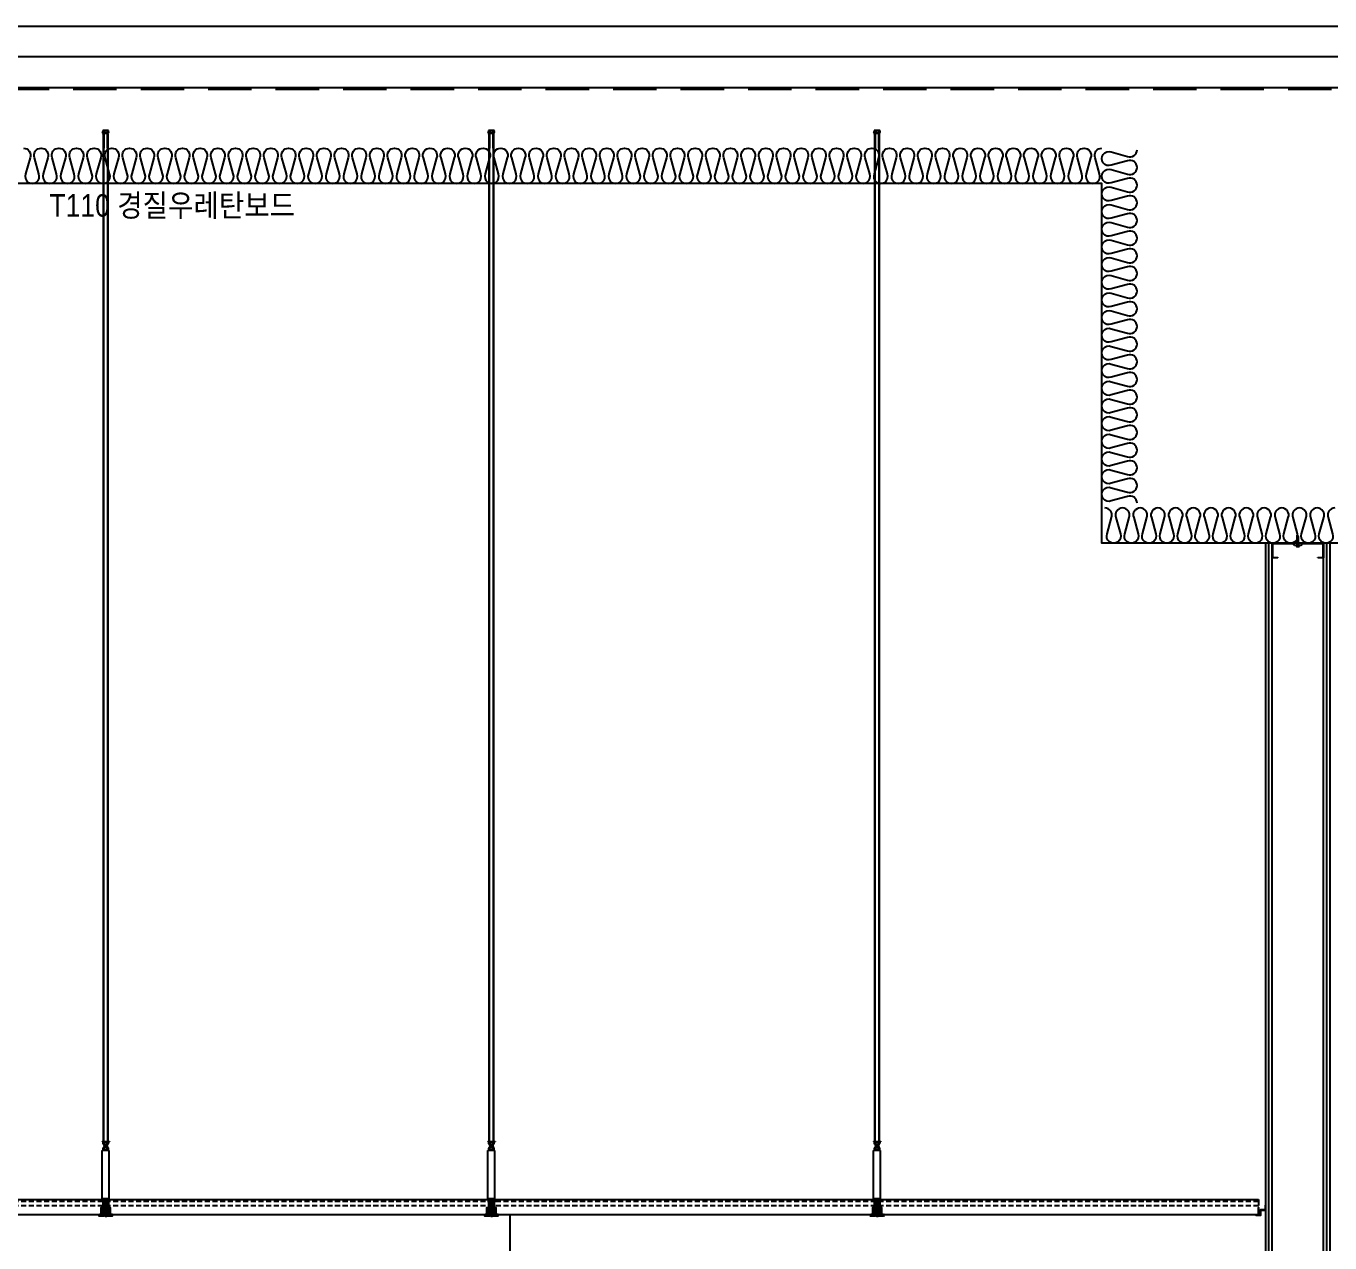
# Model space of a CAD drawing. Header units: millimetres. Extents: x 19868 to 801382, y -4805 to 85279.
# Drawn here: x 555182 to 559238, y 71291 to 75079 of the extents above; entities that cross this region are included whole.
import ezdxf
from ezdxf.enums import TextEntityAlignment as Align

# ---------------------------------------------------------------- set-up
doc = ezdxf.new("R2010")
doc.units = ezdxf.units.MM
doc.header["$LTSCALE"] = 250
for name, pattern in [('A2', [8, 2, -2, 2, -2]), ('CENTER', [50.8, 31.75, -6.35, 6.35, -6.35]), ('CENTER2', [28.575, 19.05, -3.175, 3.175, -3.175]), ('H1', [1.5, 1, -0.5]), ('HID', [2.8, 1.8, -1]), ('HIDDEN', [9.525, 6.35, -3.175])]:
    doc.linetypes.add(name, pattern=pattern)
for name, color, linetype in [('8입면선', 8, 'Continuous'), ('A-ETC-SERVER', 5, 'H1'), ('A-FIN', 6, 'Continuous'), ('A-FIN-8', 8, 'Continuous'), ('A-HAT-WIREMESH', 9, 'g_mesh'), ('A-WALL-D', 7, 'Continuous'), ('A-WP', 1, 'HID'), ('C-1', 252, 'Continuous'), ('C-HANGER', 8, 'Continuous'), ('C-HANGER-C', 8, 'Continuous'), ('C-sec', 252, 'Continuous'), ('C-STL4', 252, 'Continuous'), ('C-STL6', 8, 'Continuous'), ('C-T-BAR MAIN-', 252, 'Continuous'), ('C-삼성엔지니어링_CEILING', 252, 'Continuous'), ('C-압출', 252, 'Continuous'), ('GAGAM-DT', 7, 'Continuous'), ('ISL', 251, 'Continuous'), ('MO-S', 3, 'Continuous'), ('입면', 7, 'Continuous')]:
    doc.layers.add(name, color=color, linetype=linetype)
doc.layers.add('C-중심선', color=252, linetype='CENTER2', lineweight=20)
doc.layers.add('NOPLOT-단열', color=225, linetype='Continuous', plot=False)
doc.styles.add('Gdim', font='')
doc.styles.get('Gdim').set_extended_font_data('Dotum')
doc.linetypes.add('g_mesh', pattern='A,10,-0.8,["X",Gdim,S=0.6,R=0,X=-0.15,Y=-0.3],-0.8', length=11.6)

# ---------------------------------------------------------------- blocks, each defined once
blk = doc.blocks.new('usgh')
at = {"layer": 'C-STL4'}
blk.add_lwpolyline([(1763311, 329517), (1763311, 329599), (1763381, 329599), (1763381, 329517)], close=True, dxfattribs=at)
at = {"layer": 'C-압출', "color": 252, "linetype": 'Continuous', "lineweight": 40, "extrusion": (0, 0, -1)}
for p, q in [((1763325, 329599), (1763322, 329596)), ((1763322, 329596), (1763325, 329592)), ((1763325, 329592), (1763322, 329588)), ((1763322, 329588), (1763325, 329584)), ((1763364, 329596), (1763368, 329599)), ((1763368, 329592), (1763364, 329596)), ((1763364, 329588), (1763368, 329592)), ((1763368, 329584), (1763364, 329588)), ((1763325, 329522), (1763320, 329517)), ((1763325, 329584), (1763322, 329580)), ((1763322, 329580), (1763325, 329576)), ((1763325, 329576), (1763322, 329572)), ((1763322, 329572), (1763325, 329568)), ((1763325, 329568), (1763322, 329565)), ((1763322, 329565), (1763325, 329561)), ((1763325, 329561), (1763322, 329557)), ((1763322, 329557), (1763325, 329553)), ((1763325, 329553), (1763322, 329549)), ((1763322, 329549), (1763325, 329545)), ((1763325, 329545), (1763322, 329541)), ((1763322, 329541), (1763325, 329538)), ((1763325, 329538), (1763322, 329534)), ((1763322, 329534), (1763325, 329530)), ((1763325, 329530), (1763322, 329526)), ((1763322, 329526), (1763325, 329522)), ((1763363, 329517), (1763368, 329522)), ((1763364, 329580), (1763368, 329584)), ((1763368, 329576), (1763364, 329580)), ((1763364, 329572), (1763368, 329576)), ((1763368, 329568), (1763364, 329572)), ((1763364, 329565), (1763368, 329568)), ((1763368, 329561), (1763364, 329565)), ((1763364, 329557), (1763368, 329561)), ((1763368, 329553), (1763364, 329557)), ((1763364, 329549), (1763368, 329553)), ((1763368, 329545), (1763364, 329549)), ((1763364, 329541), (1763368, 329545)), ((1763368, 329538), (1763364, 329541)), ((1763364, 329534), (1763368, 329538)), ((1763368, 329530), (1763364, 329534)), ((1763364, 329526), (1763368, 329530)), ((1763368, 329522), (1763364, 329526))]:
    blk.add_line(p, q, dxfattribs=at)
at = {"layer": 'C-중심선'}
blk.add_line((1763346, 329623), (1763346, 329480), dxfattribs=at)
blk = doc.blocks.new('r6okghj')
at = {"layer": 'C-삼성엔지니어링_CEILING'}
for p, q in [((1770244, 316436), (1770234, 316431)), ((1770244, 316390), (1770234, 316396)), ((1770344, 316436), (1770244, 316436)), ((1770253, 316436), (1770264, 316431)), ((1770253, 316390), (1770264, 316396)), ((1770274, 316436), (1770264, 316431)), ((1770264, 316396), (1770264, 316431)), ((1770274, 316390), (1770264, 316396)), ((1770314, 316436), (1770324, 316431)), ((1770314, 316390), (1770324, 316396)), ((1770334, 316436), (1770324, 316431)), ((1770324, 316396), (1770324, 316431)), ((1770334, 316390), (1770324, 316396)), ((1770344, 316436), (1770354, 316431)), ((1770344, 316390), (1770354, 316396))]:
    blk.add_line(p, q, dxfattribs=at)
for points in [[(1770234, 316431), (1770234, 316396)], [(1770244, 316390), (1770344, 316390)], [(1770354, 316396), (1770354, 316431)]]:
    blk.add_lwpolyline(points, dxfattribs=at)
blk = doc.blocks.new('격자틀-1')
at = {"layer": 'C-HANGER'}
for p, q in [((-16.4, 230.4), (6.3, 230.4)), ((-16.4, 230.4), (-16.4, 228.9)), ((-16.4, 228.9), (6.3, 228.9)), ((6.3, 230.4), (6.3, 228.9))]:
    blk.add_line(p, q, dxfattribs=at)
at = {"layer": 'C-HANGER-C'}
for p, q in [((-16.1, 52.1), (-16.1, 202)), ((6, 202), (-16.1, 202)), ((6, 52.1), (6, 202)), ((6, 52.1), (-16.1, 52.1))]:
    blk.add_line(p, q, dxfattribs=at)
at = {"layer": 'C-STL6', "linetype": 'CENTER2', "ltscale": 20}
blk.add_line((-5, 52.7), (-5, -5), dxfattribs=at)
at = {"layer": 'C-T-BAR MAIN-'}
blk.add_lwpolyline([(-14.3, 41.1), (-14.3, 52.1), (4.2, 52.1), (4.2, 41.1), (2.2, 41.1), (2.2, 50.1), (-12.3, 50.1), (-12.3, 41.1), (-14.3, 41.1)], dxfattribs=at)
at = {"layer": 'C-삼성엔지니어링_CEILING'}
for p, q in [((-14, 202), (-14, 203.8)), ((-12.4, 210.8), (-13.9, 209.9)), ((-12.4, 203.8), (-13.9, 204.7)), ((2.3, 210.8), (-12.4, 210.8)), ((2.3, 203.8), (-12.4, 203.8)), ((-11.1, 210.8), (-9.5, 209.9)), ((-11.1, 203.8), (-9.5, 204.7)), ((-10.7, 220.3), (-2.2, 222)), ((-10.7, 220.3), (-9.9, 221.6)), ((-10.7, 218.1), (1, 220.5)), ((-10.7, 220.3), (-9.9, 219.4)), ((-10.7, 218.1), (-9.9, 219.4)), ((-10.7, 215.9), (1, 218.3)), ((-10.7, 218.1), (-9.9, 217.2)), ((-10.7, 215.9), (-9.9, 217.2)), ((-10.7, 213.7), (1, 216.1)), ((-10.7, 215.9), (-9.9, 215)), ((-10.7, 213.7), (-9.9, 215)), ((-10.7, 213.7), (-9.9, 212.8)), ((-10.4, 213.4), (-10.4, 210.8)), ((-10.3, 222), (-9.9, 221.6)), ((-9.9, 221.6), (-7.6, 222)), ((-9.9, 221.6), (-7.6, 222)), ((-9.9, 219.4), (-0.2, 221.3)), ((-9.9, 219.4), (-0.2, 221.3)), ((-9.9, 217.2), (-0.2, 219.1)), ((-9.9, 217.2), (-0.2, 219.1)), ((-9.9, 215), (-0.2, 216.9)), ((-9.9, 215), (-0.2, 216.9)), ((-9.9, 212.8), (-0.2, 214.7)), ((-9.9, 212.8), (-0.2, 214.7)), ((-8, 210.8), (-9.5, 209.9)), ((-9.5, 204.7), (-9.5, 209.9)), ((-8, 203.8), (-9.5, 204.7)), ((-2.1, 210.8), (-0.6, 209.9)), ((-2.1, 203.8), (-0.6, 204.7)), ((1, 210.8), (-0.6, 209.9)), ((-0.6, 204.7), (-0.6, 209.9)), ((1, 203.8), (-0.6, 204.7)), ((-0.2, 221.3), (0.4, 222)), ((-0.2, 221.3), (1, 220.5)), ((-0.2, 219.1), (1, 220.5)), ((-0.2, 219.1), (1, 218.3)), ((-0.2, 216.9), (1, 218.3)), ((-0.2, 216.9), (1, 216.1)), ((-0.2, 214.7), (1, 216.1)), ((0.3, 215.3), (0.3, 210.8)), ((0.3, 215.3), (0.3, 210.8)), ((2.3, 210.8), (3.8, 209.9)), ((2.3, 203.8), (3.8, 204.7)), ((3.9, 202), (3.9, 203.8))]:
    blk.add_line(p, q, dxfattribs=at)
for points in [[(3.9, 203.8), (-14, 203.8)], [(-13.9, 209.9), (-13.9, 204.7)], [(-12.4, 203.8), (2.3, 203.8)], [(3.8, 204.7), (3.8, 209.9)]]:
    blk.add_lwpolyline(points, dxfattribs=at)
at = {"layer": 'C-압출', "linetype": 'Continuous', "lineweight": 40}
for p, q in [((-12.3, 28.3), (-12.3, 49.7)), ((-12, 50), (-8.3, 50)), ((-9.3, 31.3), (-9.3, 44.7)), ((-9, 45), (-8.3, 45)), ((-8.1, 49.7), (-8.1, 45.3)), ((-2, 49.7), (-2, 45.3)), ((-1.7, 50), (1.9, 50)), ((-1.7, 45), (-1.1, 45)), ((-0.8, 31.3), (-0.8, 44.7)), ((2.2, 28.3), (2.2, 49.7)), ((-9, 31), (-1.1, 31))]:
    blk.add_line(p, q, dxfattribs=at)
at = {"layer": 'C-압출', "linetype": 'Continuous', "lineweight": 40, "extrusion": (0, 0, -1)}
for p, q in [((-10.1, 50), (-8.3, 50)), ((-8.1, 49.7), (-8.1, 49.5)), ((-2, 49), (-2, 49.7)), ((-1.7, 50), (0.1, 50)), ((-25.1, 0.3), (-25.1, 2.2)), ((-24.8, 2.5), (-12.6, 2.5)), ((-10.1, 0), (-24.8, 0)), ((-12.3, 2.8), (-12.3, 28.3)), ((-9.8, 19.7), (-9.8, 18.9)), ((-9.8, 18.9), (-9.2, 18.3)), ((-9.2, 18.3), (-9.8, 17.6)), ((-9.8, 17.6), (-9.2, 17)), ((-9.2, 17), (-9.8, 16.4)), ((-9.8, 16.4), (-9.2, 15.8)), ((-9.2, 15.8), (-9.8, 15.1)), ((-9.8, 15.1), (-9.2, 14.5)), ((-9.2, 14.5), (-9.8, 13.9)), ((-9.8, 13.9), (-9.2, 13.2)), ((-9.2, 13.2), (-9.8, 12.6)), ((-9.8, 12.6), (-9.2, 12)), ((-9.2, 12), (-9.8, 11.4)), ((-9.8, 11.4), (-9.2, 10.8)), ((-9.2, 10.8), (-9.8, 10.1)), ((-9.8, 10.1), (-9.2, 9.5)), ((-9.2, 9.5), (-9.8, 8.9)), ((-9.8, 8.9), (-9.2, 8.2)), ((-9.2, 8.2), (-9.8, 7.6)), ((-9.8, 7.6), (-9.2, 7)), ((-9.2, 7), (-9.8, 6.4)), ((-9.8, 6.4), (-9.2, 5.8)), ((-9.2, 5.8), (-9.8, 5.1)), ((-9.8, 5.1), (-9.2, 4.5)), ((-9.2, 4.5), (-9.8, 3.9)), ((-9.8, 3.9), (-9.2, 3.2)), ((-9.2, 3.2), (-9.8, 2.6)), ((-9.8, 2.6), (-9.2, 2)), ((-9.2, 2), (-9.8, 1.4)), ((-9.8, 1.4), (-9.8, 0.6)), ((-9.8, 0.6), (-9.8, 0.3)), ((-0.6, 20), (-9.5, 20)), ((-0.9, 17.6), (-0.3, 18.3)), ((-0.3, 17), (-0.9, 17.6)), ((-0.9, 16.4), (-0.3, 17)), ((-0.3, 15.8), (-0.9, 16.4)), ((-0.9, 15.1), (-0.3, 15.8)), ((-0.3, 14.5), (-0.9, 15.1)), ((-0.9, 13.9), (-0.3, 14.5)), ((-0.3, 13.2), (-0.9, 13.9)), ((-0.9, 12.6), (-0.3, 13.2)), ((-0.3, 12), (-0.9, 12.6)), ((-0.9, 11.4), (-0.3, 12)), ((-0.3, 10.8), (-0.9, 11.4)), ((-0.9, 10.1), (-0.3, 10.8)), ((-0.3, 9.5), (-0.9, 10.1)), ((-0.9, 8.9), (-0.3, 9.5)), ((-0.3, 8.2), (-0.9, 8.9)), ((-0.9, 7.6), (-0.3, 8.2)), ((-0.3, 7), (-0.9, 7.6)), ((-0.9, 6.4), (-0.3, 7)), ((-0.3, 5.8), (-0.9, 6.4)), ((-0.9, 5.1), (-0.3, 5.8)), ((-0.3, 4.5), (-0.9, 5.1)), ((-0.9, 3.9), (-0.3, 4.5)), ((-0.3, 3.2), (-0.9, 3.9)), ((-0.9, 2.6), (-0.3, 3.2)), ((-0.3, 2), (-0.9, 2.6)), ((-0.9, 1.4), (-0.3, 2)), ((-0.3, 0.8), (-0.9, 1.4)), ((-0.3, 18.3), (-0.3, 19.7)), ((-0.3, 0.3), (-0.3, 0.8)), ((14.7, 0), (0, 0)), ((2.2, 28.3), (2.2, 2.8)), ((2.5, 2.5), (14.7, 2.5)), ((14.9, 2.2), (14.9, 0.3))]:
    blk.add_line(p, q, dxfattribs=at)
at = {"layer": 'C-압출', "linetype": 'Continuous', "lineweight": 40}
for centre, start, end in [((-12, 49.7), 90, 180), ((-9, 44.7), 90, 180), ((-8.3, 49.7), 0, 90), ((-8.3, 45.3), 270, 0), ((-1.7, 45.3), 180, 270), ((-1.1, 44.7), 0, 90), ((1.9, 49.7), 0, 90), ((-9, 31.3), 180, 270), ((-1.1, 31.3), 270, 0)]:
    blk.add_arc(centre, 0.3, start, end, dxfattribs=at)
at = {"layer": 'C-압출', "linetype": 'Continuous', "lineweight": 40, "extrusion": (0, 0, -1)}
for centre, start, end in [((8.3, 49.7), 90, 180), ((1.7, 49.7), 0, 90), ((24.8, 0.3), 270, 0), ((12.6, 2.8), 180, 270), ((10.1, 0.3), 180, 270), ((9.5, 19.7), 0, 90), ((0.6, 19.7), 90, 180), ((0, 0.3), 270, 0), ((-2.5, 2.8), 270, 0), ((-14.7, 2.2), 90, 180), ((-14.7, 0.3), 180, 270)]:
    blk.add_arc(centre, 0.3, start, end, dxfattribs=at)
at = {"layer": 'C-압출'}
blk.add_arc((-1.7, 49.7), 0.3, 90, 180, dxfattribs=at)
at = {"layer": 'C-중심선', "linetype": 'CENTER', "lineweight": 5}
blk.add_line((-14.5, 25.5), (4.4, 25.5), dxfattribs=at)
at = {"layer": 'C-HANGER-C'}
for name, p, xscale, yscale, zscale in [('r6okghj', (-263370.1, -46847), 0.1487691112046762, 0.1487691112046762, 0.1487691112046762), ('usgh', (-176673.6, -32977.4), 0.1001893939418906, 0.1001893939418906, 0.1001893939418906)]:
    blk.add_blockref(name, p, dxfattribs=dict(at, xscale=xscale, yscale=yscale, zscale=zscale))
blk = doc.blocks.new('A$C8f9dbc63')
at = {"layer": 'A-ETC-SERVER', "color": 8, "linetype": 'HID', "ltscale": 0.5}
blk.add_line((11398.5, 2650), (11398.5, 4200), dxfattribs=at)
blk = doc.blocks.new('*U115')
at = {"layer": '8입면선', "color": 8}
for p, q in [((3316397.6, 472011.4), (3316397.6, 478301.4)), ((3316577.6, 472011.4), (3316577.6, 478301.4))]:
    blk.add_line(p, q, dxfattribs=at)
at = {"layer": 'A-WALL-D'}
for p, q in [((3316387.6, 478301.4), (3316387.6, 472011.4)), ((3316407.6, 478301.4), (3316387.6, 478301.4)), ((3316407.6, 472021.4), (3316407.6, 478301.4)), ((3316567.6, 472021.4), (3316567.6, 478301.4)), ((3316587.6, 478301.4), (3316567.6, 478301.4)), ((3316587.6, 478301.4), (3316587.6, 472011.4))]:
    blk.add_line(p, q, dxfattribs=at)
at = {"layer": 'GAGAM-DT', "color": 8}
for p, q in [((3316485.3, 478295.6), (3316485.3, 478327)), ((3316490.3, 478321.5), (3316485.3, 478327)), ((3316490.3, 478295.6), (3316490.3, 478321.5)), ((3316492.7, 478295.6), (3316482.8, 478295.6)), ((3316482.8, 478295.6), (3316482.8, 478292.1)), ((3316491.2, 478290.6), (3316484.3, 478290.6)), ((3316485.3, 478295.6), (3316485.3, 478290.6)), ((3316490.3, 478295.6), (3316490.3, 478290.6)), ((3316492.7, 478295.6), (3316492.7, 478292.1))]:
    blk.add_line(p, q, dxfattribs=at)
for centre, start, end in [((3316484.3, 478292.1), 180, 270), ((3316491.2, 478292.1), 270, 0)]:
    blk.add_arc(centre, 1.51, start, end, dxfattribs=at)
at = {"layer": '입면', "color": 6}
for p, q in [((3316407.6, 478256.4), (3316407.6, 478301.4)), ((3316407.6, 478301.4), (3316472.9, 478301.4)), ((3316472.4, 478300.2), (3316408.8, 478300.2)), ((3316408.8, 478300.2), (3316408.8, 478257.6)), ((3316477.4, 478294.4), (3316472.4, 478300.2)), ((3316472.9, 478301.4), (3316477.9, 478295.6)), ((3316497.8, 478294.4), (3316477.4, 478294.4)), ((3316477.9, 478295.6), (3316497.3, 478295.6)), ((3316497.3, 478295.6), (3316502.3, 478301.4)), ((3316502.8, 478300.2), (3316497.8, 478294.4)), ((3316502.3, 478301.4), (3316567.6, 478301.4)), ((3316566.4, 478300.2), (3316502.8, 478300.2)), ((3316566.4, 478257.6), (3316566.4, 478300.2)), ((3316567.6, 478301.4), (3316567.6, 478256.4)), ((3316425.4, 478256.4), (3316407.6, 478256.4)), ((3316408.8, 478257.6), (3316425.4, 478257.6)), ((3316425.4, 478257.6), (3316425.4, 478256.4)), ((3316549.8, 478256.4), (3316549.8, 478257.6)), ((3316549.8, 478257.6), (3316566.4, 478257.6)), ((3316567.6, 478256.4), (3316549.8, 478256.4))]:
    blk.add_line(p, q, dxfattribs=at)

msp = doc.modelspace()

# ---------------------------------------------------------------- linework, layer by layer
at = {"layer": 'A-FIN'}
msp.add_line((554756.2, 75078.9), (579320.2, 75078.9), dxfattribs=at)
at = {"layer": 'A-FIN-8'}
msp.add_line((579820, 74886.9), (554156.4, 74886.9), dxfattribs=at)
at = {"layer": 'A-HAT-WIREMESH', "ltscale": 0.6}
msp.add_line((579830.2, 74982.9), (554246.2, 74982.9), dxfattribs=at)
at = {"layer": 'A-WP', "ltscale": 0.3}
msp.add_line((579823.1, 74881.9), (554153.4, 74881.9), dxfattribs=at)
at = {"layer": 'C-1', "linetype": 'A2'}
for p, q in [((555420.7, 74746.1), (555419.6, 74748.9)), ((555425.8, 74751.2), (555420.1, 74750)), ((555424.5, 74741.7), (555420.2, 74751.5)), ((555420.7, 74746.1), (555421.6, 74746.4)), ((555421.4, 74744.4), (555422.2, 74744.7)), ((555422.4, 74741.7), (555421.4, 74744.4)), ((555422.2, 74744.7), (555421.6, 74746.4)), ((555436.9, 74753.8), (555421.7, 74753.8)), ((555422.4, 74698.9), (555422.4, 74741.7)), ((555424.5, 74698.9), (555424.5, 74741.7)), ((555429.3, 74742.5), (555426.7, 74750.7)), ((555429.3, 74742.5), (555431.9, 74750.7)), ((555438.5, 74750), (555432.9, 74751.2)), ((555434.2, 74741.7), (555438.4, 74751.5)), ((555434.2, 74741.7), (555434.2, 74698.9)), ((555436.2, 74741.7), (555437.3, 74744.4)), ((555436.2, 74741.7), (555436.2, 74698.9)), ((555436.4, 74744.7), (555437, 74746.4)), ((555437.3, 74744.4), (555436.4, 74744.7)), ((555437.9, 74746.1), (555437, 74746.4)), ((555437.9, 74746.1), (555439, 74748.9)), ((556620.7, 74746.1), (556619.6, 74748.9)), ((556625.8, 74751.2), (556620.1, 74750)), ((556624.5, 74741.7), (556620.2, 74751.5)), ((556620.7, 74746.1), (556621.6, 74746.4)), ((556621.4, 74744.4), (556622.2, 74744.7)), ((556622.4, 74741.7), (556621.4, 74744.4)), ((556622.2, 74744.7), (556621.6, 74746.4)), ((556636.9, 74753.8), (556621.7, 74753.8)), ((556622.4, 74698.9), (556622.4, 74741.7)), ((556624.5, 74698.9), (556624.5, 74741.7)), ((556629.3, 74742.5), (556626.7, 74750.7)), ((556629.3, 74742.5), (556631.9, 74750.7)), ((556638.5, 74750), (556632.9, 74751.2)), ((556634.2, 74741.7), (556638.4, 74751.5)), ((556634.2, 74741.7), (556634.2, 74698.9)), ((556636.2, 74741.7), (556637.3, 74744.4)), ((556636.2, 74741.7), (556636.2, 74698.9)), ((556636.4, 74744.7), (556637, 74746.4)), ((556637.3, 74744.4), (556636.4, 74744.7)), ((556637.9, 74746.1), (556637, 74746.4)), ((556637.9, 74746.1), (556639, 74748.9)), ((557820.7, 74746.1), (557819.6, 74748.9)), ((557825.8, 74751.2), (557820.1, 74750)), ((557824.5, 74741.7), (557820.2, 74751.5)), ((557820.7, 74746.1), (557821.6, 74746.4)), ((557821.4, 74744.4), (557822.2, 74744.7)), ((557822.4, 74741.7), (557821.4, 74744.4)), ((557822.2, 74744.7), (557821.6, 74746.4)), ((557836.9, 74753.8), (557821.7, 74753.8)), ((557822.4, 74698.9), (557822.4, 74741.7)), ((557824.5, 74698.9), (557824.5, 74741.7)), ((557829.3, 74742.5), (557826.7, 74750.7)), ((557829.3, 74742.5), (557831.9, 74750.7)), ((557838.5, 74750), (557832.9, 74751.2)), ((557834.2, 74741.7), (557838.4, 74751.5)), ((557834.2, 74741.7), (557834.2, 74698.9)), ((557836.2, 74741.7), (557837.3, 74744.4)), ((557836.2, 74741.7), (557836.2, 74698.9)), ((557836.4, 74744.7), (557837, 74746.4)), ((557837.3, 74744.4), (557836.4, 74744.7)), ((557837.9, 74746.1), (557837, 74746.4)), ((557837.9, 74746.1), (557839, 74748.9))]:
    msp.add_line(p, q, dxfattribs=at)
for centre, radius, start, end in [((555420.3, 74749.2), 0.808, 102.5288, 201.8014), ((555421.7, 74752.2), 1.62, 90, 203.4287), ((555425.9, 74750.4), 0.808, 17.6501, 102.5288), ((555432.7, 74750.4), 0.808, 77.4712, 162.3499), ((555436.9, 74752.2), 1.62, 336.5713, 90), ((555438.3, 74749.2), 0.808, 338.1986, 77.4712), ((556620.3, 74749.2), 0.808, 102.5288, 201.8014), ((556621.7, 74752.2), 1.62, 90, 203.4287), ((556625.9, 74750.4), 0.808, 17.6501, 102.5288), ((556632.7, 74750.4), 0.808, 77.4712, 162.3499), ((556636.9, 74752.2), 1.62, 336.5713, 90), ((556638.3, 74749.2), 0.808, 338.1986, 77.4712), ((557820.3, 74749.2), 0.808, 102.5288, 201.8014), ((557821.7, 74752.2), 1.62, 90, 203.4287), ((557825.9, 74750.4), 0.808, 17.6501, 102.5288), ((557832.7, 74750.4), 0.808, 77.4712, 162.3499), ((557836.9, 74752.2), 1.62, 336.5713, 90), ((557838.3, 74749.2), 0.808, 338.1986, 77.4712)]:
    msp.add_arc(centre, radius, start, end, dxfattribs=at)
at = {"layer": 'C-HANGER'}
for p, q in [((555422.1, 71606.9), (555422.1, 74698.9)), ((555423, 71606.9), (555423, 74698.9)), ((555435.6, 71606.9), (555435.6, 74698.9)), ((555436.5, 71606.9), (555436.5, 74698.9)), ((556622.1, 71606.9), (556622.1, 74698.9)), ((556623, 71606.9), (556623, 74698.9)), ((556635.6, 71606.9), (556635.6, 74698.9)), ((556636.5, 71606.9), (556636.5, 74698.9)), ((557822.1, 71606.9), (557822.1, 74698.9)), ((557823, 71606.9), (557823, 74698.9)), ((557835.6, 71606.9), (557835.6, 74698.9)), ((557836.5, 71606.9), (557836.5, 74698.9))]:
    msp.add_line(p, q, dxfattribs=at)
at = {"layer": 'C-sec'}
for points in [[(554243.3, 71379.7), (555415.4, 71379.7, 0.361786), (555415.6, 71380), (555415.6, 71401.7), (555416.3, 71401.7), (555416.3, 71379.2, -0.414214), (555416, 71378.9), (554242.6, 71378.9, -0.414214), (554242.3, 71379.2), (554242.3, 71401.7), (554243, 71401.7), (554243, 71380, 0.414214), (554243.3, 71379.7)], [(555443.3, 71379.7), (556615.4, 71379.7, 0.361786), (556615.6, 71380), (556615.6, 71401.7), (556616.3, 71401.7), (556616.3, 71379.2, -0.414214), (556616, 71378.9), (555442.6, 71378.9, -0.414214), (555442.3, 71379.2), (555442.3, 71401.7), (555443, 71401.7), (555443, 71380, 0.414214), (555443.3, 71379.7)], [(556643.3, 71379.7), (557815.4, 71379.7, 0.361786), (557815.6, 71380), (557815.6, 71401.7), (557816.3, 71401.7), (557816.3, 71379.2, -0.414214), (557816, 71378.9), (556642.6, 71378.9, -0.414214), (556642.3, 71379.2), (556642.3, 71401.7), (556643, 71401.7), (556643, 71380, 0.414214), (556643.3, 71379.7)], [(557843.3, 71379.7), (559015.4, 71379.7, 0.361786), (559015.6, 71380), (559015.6, 71401.7), (559016.3, 71401.7), (559016.3, 71379.2, -0.414214), (559016, 71378.9), (557842.6, 71378.9, -0.414214), (557842.3, 71379.2), (557842.3, 71401.7), (557843, 71401.7), (557843, 71380, 0.414214), (557843.3, 71379.7)]]:
    msp.add_lwpolyline(points, format="xyb", dxfattribs=at)
at = {"layer": 'C-STL6'}
for p, q in [((543760.2, 71426.4), (559016.3, 71426.4)), ((559016.3, 71426.4), (559016.3, 71407.5))]:
    msp.add_line(p, q, dxfattribs=at)
at = {"layer": 'C-STL6', "linetype": 'HIDDEN', "ltscale": 0.01}
for p, q in [((543760.2, 71421.5), (559016.3, 71421.5)), ((543760.2, 71407.5), (559016.3, 71407.5))]:
    msp.add_line(p, q, dxfattribs=at)
at = {"layer": 'ISL'}
msp.add_lwpolyline([(579788.2, 73668.9), (579428.2, 73668.9), (579428.2, 74588.9), (575648.2, 74588.9), (575648.2, 73468.9), (574628.2, 73468.9), (574628.2, 74588.9), (559748.2, 74588.9), (559748.2, 73468.9), (558528.2, 73468.9), (558528.2, 74588.9), (554248.2, 74588.9), (554248.2, 74068.9), (553728.2, 74068.9), (553728.2, 74788.9), (552728.2, 74788.9), (552728.2, 74898.9)], dxfattribs=at)
for points in [[(555173.2, 74698.9, -0.524856), (555193.8, 74669.1), (555180.1, 74618.7, 1.449198), (555221.3, 74618.7), (555207.6, 74669.1, -0.524856), (555228.2, 74698.9, -0.524856), (555248.8, 74669.1), (555235.1, 74618.7, 1.449198), (555276.3, 74618.7), (555262.6, 74669.1, -0.524856), (555283.2, 74698.9, -0.524856), (555303.8, 74669.1), (555290.1, 74618.7, 1.449198), (555331.3, 74618.7), (555317.6, 74669.1, -0.524856), (555338.2, 74698.9, -0.524856), (555358.8, 74669.1), (555345.1, 74618.7, 1.449198), (555386.3, 74618.7), (555372.6, 74669.1, -0.524856), (555393.2, 74698.9, -0.524856), (555413.8, 74669.1), (555400.1, 74618.7, 1.449198), (555441.3, 74618.7), (555427.6, 74669.1, -0.524856), (555448.2, 74698.9, -0.524856), (555468.8, 74669.1), (555455.1, 74618.7, 1.449198), (555496.3, 74618.7), (555482.6, 74669.1, -0.524856), (555503.2, 74698.9, -0.524856), (555523.8, 74669.1), (555510.1, 74618.7, 1.449198), (555551.3, 74618.7), (555537.6, 74669.1, -0.524856), (555558.2, 74698.9, -0.524856), (555578.8, 74669.1), (555565.1, 74618.7, 1.449198), (555606.3, 74618.7), (555592.6, 74669.1, -0.524856), (555613.2, 74698.9, -0.524856), (555633.8, 74669.1), (555620.1, 74618.7, 1.449198), (555661.3, 74618.7), (555647.6, 74669.1, -0.524856), (555668.2, 74698.9, -0.524856), (555688.8, 74669.1), (555675.1, 74618.7, 1.449198), (555716.3, 74618.7), (555702.6, 74669.1, -0.524856), (555723.2, 74698.9, -0.524856), (555743.8, 74669.1), (555730.1, 74618.7, 1.449198), (555771.3, 74618.7), (555757.6, 74669.1, -0.524856), (555778.2, 74698.9, -0.524856), (555798.8, 74669.1), (555785.1, 74618.7, 1.449198), (555826.3, 74618.7), (555812.6, 74669.1, -0.524856), (555833.2, 74698.9, -0.524856), (555853.8, 74669.1), (555840.1, 74618.7, 1.449198), (555881.3, 74618.7), (555867.6, 74669.1, -0.524856), (555888.2, 74698.9, -0.524856), (555908.8, 74669.1), (555895.1, 74618.7, 1.449198), (555936.3, 74618.7), (555922.6, 74669.1, -0.524856), (555943.2, 74698.9, -0.524856), (555963.8, 74669.1), (555950.1, 74618.7, 1.449198), (555991.3, 74618.7), (555977.6, 74669.1, -0.524856), (555998.2, 74698.9, -0.524856), (556018.8, 74669.1), (556005.1, 74618.7, 1.449198), (556046.3, 74618.7), (556032.6, 74669.1, -0.524856), (556053.2, 74698.9, -0.524856), (556073.8, 74669.1), (556060.1, 74618.7, 1.449198), (556101.3, 74618.7), (556087.6, 74669.1, -0.524856), (556108.2, 74698.9, -0.524856), (556128.8, 74669.1), (556115.1, 74618.7, 1.449198), (556156.3, 74618.7), (556142.6, 74669.1, -0.524856), (556163.2, 74698.9, -0.524856), (556183.8, 74669.1), (556170.1, 74618.7, 1.449198), (556211.3, 74618.7), (556197.6, 74669.1, -0.524856), (556218.2, 74698.9, -0.524856), (556238.8, 74669.1), (556225.1, 74618.7, 1.449198), (556266.3, 74618.7), (556252.6, 74669.1, -0.524856), (556273.2, 74698.9, -0.524856), (556293.8, 74669.1), (556280.1, 74618.7, 1.449198), (556321.3, 74618.7), (556307.6, 74669.1, -0.524856), (556328.2, 74698.9, -0.524856), (556348.8, 74669.1), (556335.1, 74618.7, 1.449198), (556376.3, 74618.7), (556362.6, 74669.1, -0.524856), (556383.2, 74698.9, -0.524856), (556403.8, 74669.1), (556390.1, 74618.7, 1.449198), (556431.3, 74618.7), (556417.6, 74669.1, -0.524856), (556438.2, 74698.9, -0.524856), (556458.8, 74669.1), (556445.1, 74618.7, 1.449198), (556486.3, 74618.7), (556472.6, 74669.1, -0.524856), (556493.2, 74698.9, -0.524856), (556513.8, 74669.1), (556500.1, 74618.7, 1.449198), (556541.3, 74618.7), (556527.6, 74669.1, -0.524856), (556548.2, 74698.9, -0.524856), (556568.8, 74669.1), (556555.1, 74618.7, 1.449198), (556596.3, 74618.7), (556582.6, 74669.1, -0.524856), (556603.2, 74698.9, -0.524856), (556623.8, 74669.1), (556610.1, 74618.7, 1.449198), (556651.3, 74618.7), (556637.6, 74669.1, -0.524856), (556658.2, 74698.9, -0.524856), (556678.8, 74669.1), (556665.1, 74618.7, 1.449198), (556706.3, 74618.7), (556692.6, 74669.1, -0.524856), (556713.2, 74698.9, -0.524856), (556733.8, 74669.1), (556720.1, 74618.7, 1.449198), (556761.3, 74618.7), (556747.6, 74669.1, -0.524856), (556768.2, 74698.9, -0.524856), (556788.8, 74669.1), (556775.1, 74618.7, 1.449198), (556816.3, 74618.7), (556802.6, 74669.1, -0.524856), (556823.2, 74698.9, -0.524856), (556843.8, 74669.1), (556830.1, 74618.7, 1.449198), (556871.3, 74618.7), (556857.6, 74669.1, -0.524856), (556878.2, 74698.9, -0.524856), (556898.8, 74669.1), (556885.1, 74618.7, 1.449198), (556926.3, 74618.7), (556912.6, 74669.1, -0.524856), (556933.2, 74698.9, -0.524856), (556953.8, 74669.1), (556940.1, 74618.7, 1.449198), (556981.3, 74618.7), (556967.6, 74669.1, -0.524856), (556988.2, 74698.9, -0.524856), (557008.8, 74669.1), (556995.1, 74618.7, 1.449198), (557036.3, 74618.7), (557022.6, 74669.1, -0.524856), (557043.2, 74698.9, -0.524856), (557063.8, 74669.1), (557050.1, 74618.7, 1.449198), (557091.3, 74618.7), (557077.6, 74669.1, -0.524856), (557098.2, 74698.9, -0.524856), (557118.8, 74669.1), (557105.1, 74618.7, 1.449198), (557146.3, 74618.7), (557132.6, 74669.1, -0.524856), (557153.2, 74698.9, -0.524856), (557173.8, 74669.1), (557160.1, 74618.7, 1.449198), (557201.3, 74618.7), (557187.6, 74669.1, -0.524856), (557208.2, 74698.9, -0.524856), (557228.8, 74669.1), (557215.1, 74618.7, 1.449198), (557256.3, 74618.7), (557242.6, 74669.1, -0.524856), (557263.2, 74698.9, -0.524856), (557283.8, 74669.1), (557270.1, 74618.7, 1.449198), (557311.3, 74618.7), (557297.6, 74669.1, -0.524856), (557318.2, 74698.9, -0.524856), (557338.8, 74669.1), (557325.1, 74618.7, 1.449198), (557366.3, 74618.7), (557352.6, 74669.1, -0.524856), (557373.2, 74698.9, -0.524856), (557393.8, 74669.1), (557380.1, 74618.7, 1.449198), (557421.3, 74618.7), (557407.6, 74669.1, -0.524856), (557428.2, 74698.9, -0.524856), (557448.8, 74669.1), (557435.1, 74618.7, 1.449198), (557476.3, 74618.7), (557462.6, 74669.1, -0.524856), (557483.2, 74698.9, -0.524856), (557503.8, 74669.1), (557490.1, 74618.7, 1.449198), (557531.3, 74618.7), (557517.6, 74669.1, -0.524856), (557538.2, 74698.9, -0.524856), (557558.8, 74669.1), (557545.1, 74618.7, 1.449198), (557586.3, 74618.7), (557572.6, 74669.1, -0.524856), (557593.2, 74698.9, -0.524856), (557613.8, 74669.1), (557600.1, 74618.7, 1.449198), (557641.3, 74618.7), (557627.6, 74669.1, -0.524856), (557648.2, 74698.9, -0.524856), (557668.8, 74669.1), (557655.1, 74618.7, 1.449198), (557696.3, 74618.7), (557682.6, 74669.1, -0.524856), (557703.2, 74698.9, -0.524856), (557723.8, 74669.1), (557710.1, 74618.7, 1.449198), (557751.3, 74618.7), (557737.6, 74669.1, -0.524856), (557758.2, 74698.9, -0.524856), (557778.8, 74669.1), (557765.1, 74618.7, 1.449198), (557806.3, 74618.7), (557792.6, 74669.1, -0.524856), (557813.2, 74698.9, -0.524856), (557833.8, 74669.1), (557820.1, 74618.7, 1.449198), (557861.3, 74618.7), (557847.6, 74669.1, -0.524856), (557868.2, 74698.9, -0.524856), (557888.8, 74669.1), (557875.1, 74618.7, 1.449198), (557916.3, 74618.7), (557902.6, 74669.1, -0.524856), (557923.2, 74698.9, -0.524856), (557943.8, 74669.1), (557930.1, 74618.7, 1.449198), (557971.3, 74618.7), (557957.6, 74669.1, -0.524856), (557978.2, 74698.9, -0.524856), (557998.8, 74669.1), (557985.1, 74618.7, 1.449198), (558026.3, 74618.7), (558012.6, 74669.1, -0.524856), (558033.2, 74698.9, -0.524856), (558053.8, 74669.1), (558040.1, 74618.7, 1.449198), (558081.3, 74618.7), (558067.6, 74669.1, -0.524856), (558088.2, 74698.9, -0.524856), (558108.8, 74669.1), (558095.1, 74618.7, 1.449198), (558136.3, 74618.7), (558122.6, 74669.1, -0.524856), (558143.2, 74698.9, -0.524856), (558163.8, 74669.1), (558150.1, 74618.7, 1.449198), (558191.3, 74618.7), (558177.6, 74669.1, -0.524856), (558198.2, 74698.9, -0.524856), (558218.8, 74669.1), (558205.1, 74618.7, 1.449198), (558246.3, 74618.7), (558232.6, 74669.1, -0.524856), (558253.2, 74698.9, -0.524856), (558273.8, 74669.1), (558260.1, 74618.7, 1.449198), (558301.3, 74618.7), (558287.6, 74669.1, -0.524856), (558308.2, 74698.9, -0.524856), (558328.8, 74669.1), (558315.1, 74618.7, 1.449198), (558356.3, 74618.7), (558342.6, 74669.1, -0.524856), (558363.2, 74698.9, -0.524856), (558383.8, 74669.1), (558370.1, 74618.7, 1.449198), (558411.3, 74618.7), (558397.6, 74669.1, -0.524856), (558418.2, 74698.9, -0.524856), (558438.8, 74669.1), (558425.1, 74618.7, 1.449198), (558466.3, 74618.7), (558452.6, 74669.1, -0.524856), (558473.2, 74698.9, -0.524856), (558493.8, 74669.1), (558480.1, 74618.7, 1.449198), (558521.3, 74618.7), (558507.6, 74669.1, -0.524856), (558528.2, 74698.9)], [(558638.2, 73593.9, 0.524856), (558608.4, 73614.5), (558558, 73600.9, -1.449198), (558558, 73642), (558608.4, 73628.4, 0.524856), (558638.2, 73648.9, 0.524856), (558608.4, 73669.5), (558558, 73655.9, -1.449198), (558558, 73697), (558608.4, 73683.4, 0.524856), (558638.2, 73703.9, 0.524856), (558608.4, 73724.5), (558558, 73710.9, -1.449198), (558558, 73752), (558608.4, 73738.4, 0.524856), (558638.2, 73758.9, 0.524856), (558608.4, 73779.5), (558558, 73765.9, -1.449198), (558558, 73807), (558608.4, 73793.4, 0.524856), (558638.2, 73813.9, 0.524856), (558608.4, 73834.5), (558558, 73820.9, -1.449198), (558558, 73862), (558608.4, 73848.4, 0.524856), (558638.2, 73868.9, 0.524856), (558608.4, 73889.5), (558558, 73875.9, -1.449198), (558558, 73917), (558608.4, 73903.4, 0.524856), (558638.2, 73923.9, 0.524856), (558608.4, 73944.5), (558558, 73930.9, -1.449198), (558558, 73972), (558608.4, 73958.4, 0.524856), (558638.2, 73978.9, 0.524856), (558608.4, 73999.5), (558558, 73985.9, -1.449198), (558558, 74027), (558608.4, 74013.4, 0.524856), (558638.2, 74033.9, 0.524856), (558608.4, 74054.5), (558558, 74040.9, -1.449198), (558558, 74082), (558608.4, 74068.4, 0.524856), (558638.2, 74088.9, 0.524856), (558608.4, 74109.5), (558558, 74095.9, -1.449198), (558558, 74137), (558608.4, 74123.4, 0.524856), (558638.2, 74143.9, 0.524856), (558608.4, 74164.5), (558558, 74150.9, -1.449198), (558558, 74192), (558608.4, 74178.4, 0.524856), (558638.2, 74198.9, 0.524856), (558608.4, 74219.5), (558558, 74205.9, -1.449198), (558558, 74247), (558608.4, 74233.4, 0.524856), (558638.2, 74253.9, 0.524856), (558608.4, 74274.5), (558558, 74260.9, -1.449198), (558558, 74302), (558608.4, 74288.4, 0.524856), (558638.2, 74308.9, 0.524856), (558608.4, 74329.5), (558558, 74315.9, -1.449198), (558558, 74357), (558608.4, 74343.4, 0.524856), (558638.2, 74363.9, 0.524856), (558608.4, 74384.5), (558558, 74370.9, -1.449198), (558558, 74412), (558608.4, 74398.4, 0.524856), (558638.2, 74418.9, 0.524856), (558608.4, 74439.5), (558558, 74425.9, -1.449198), (558558, 74467), (558608.4, 74453.4, 0.524856), (558638.2, 74473.9, 0.524856), (558608.4, 74494.5), (558558, 74480.9, -1.449198), (558558, 74522), (558608.4, 74508.4, 0.524856), (558638.2, 74528.9, 0.524856), (558608.4, 74549.5), (558558, 74535.9, -1.449198), (558558, 74577), (558608.4, 74563.4, 0.524856), (558638.2, 74583.9, 0.524856), (558608.4, 74604.5), (558558, 74590.9, -1.449198), (558558, 74632), (558608.4, 74618.4, 0.524856), (558638.2, 74638.9, 0.524856), (558608.4, 74659.5), (558558, 74645.9, -1.449198), (558558, 74687), (558608.4, 74673.4, 0.524856), (558638.2, 74693.9)], [(559253.2, 73578.9, 0.524856), (559232.6, 73549.1), (559246.3, 73498.7, -1.449198), (559205.1, 73498.7), (559218.8, 73549.1, 0.524856), (559198.2, 73578.9, 0.524856), (559177.6, 73549.1), (559191.3, 73498.7, -1.449198), (559150.1, 73498.7), (559163.8, 73549.1, 0.524856), (559143.2, 73578.9, 0.524856), (559122.6, 73549.1), (559136.3, 73498.7, -1.449198), (559095.1, 73498.7), (559108.8, 73549.1, 0.524856), (559088.2, 73578.9, 0.524856), (559067.6, 73549.1), (559081.3, 73498.7, -1.449198), (559040.1, 73498.7), (559053.8, 73549.1, 0.524856), (559033.2, 73578.9, 0.524856), (559012.6, 73549.1), (559026.3, 73498.7, -1.449198), (558985.1, 73498.7), (558998.8, 73549.1, 0.524856), (558978.2, 73578.9, 0.524856), (558957.6, 73549.1), (558971.3, 73498.7, -1.449198), (558930.1, 73498.7), (558943.8, 73549.1, 0.524856), (558923.2, 73578.9, 0.524856), (558902.6, 73549.1), (558916.3, 73498.7, -1.449198), (558875.1, 73498.7), (558888.8, 73549.1, 0.524856), (558868.2, 73578.9, 0.524856), (558847.6, 73549.1), (558861.3, 73498.7, -0.524933), (558840.7, 73468.9, -0.524933), (558820.1, 73498.7), (558833.8, 73549.1, 0.524856), (558813.2, 73578.9, 0.524856), (558792.6, 73549.1), (558806.3, 73498.7, -1.449198), (558765.1, 73498.7), (558778.8, 73549.1, 0.524856), (558758.2, 73578.9, 0.524856), (558737.6, 73549.1), (558751.3, 73498.7, -1.449198), (558710.1, 73498.7), (558723.8, 73549.1, 0.524856), (558703.2, 73578.9, 0.524856), (558682.6, 73549.1), (558696.3, 73498.7, -1.449198), (558655.1, 73498.7), (558668.8, 73549.1, 0.524856), (558648.2, 73578.9, 0.524856), (558627.6, 73549.1), (558641.3, 73498.7, -1.449198), (558600.1, 73498.7), (558613.8, 73549.1, 0.524856), (558593.2, 73578.9, 0.524856), (558572.6, 73549.1), (558586.3, 73498.7, -1.449198), (558545.1, 73498.7), (558558.8, 73549.1, 0.524856), (558538.2, 73578.9)]]:
    msp.add_lwpolyline(points, format="xyb", dxfattribs=at)
at = {"layer": 'MO-S'}
msp.add_lwpolyline([(559038.2, 71407.7), (559037, 71407.7), (559037, 71393.9), (559022, 71393.9), (559022, 71378.9), (559008.2, 71378.9), (559008.2, 71377.7), (559023.2, 71377.7), (559023.2, 71392.7), (559038.2, 71392.7)], close=True, dxfattribs=at)

# ---------------------------------------------------------------- block references
at = {"layer": 'A-ETC-SERVER'}
msp.add_blockref('A$C8f9dbc63', (545289.7, 67178.9), dxfattribs=at)
at = {"layer": 'A-WALL-D'}
msp.add_blockref('*U115', (-2757349.4, -404832.5), dxfattribs=at)
at = {"layer": 'C-sec'}
for p in [(555434.4, 71376.4), (556634.4, 71376.4), (557834.4, 71376.4)]:
    msp.add_blockref('격자틀-1', p, dxfattribs=at)

# ---------------------------------------------------------------- texts
at = {"layer": 'NOPLOT-단열', "style": 'Gdim', "width": 0.9}
msp.add_text('T110 경질우레탄보드', height=70, dxfattribs=at).set_placement((555636.4, 74520.7), align=Align.MIDDLE_CENTER)

doc.saveas('drawing.dxf')
